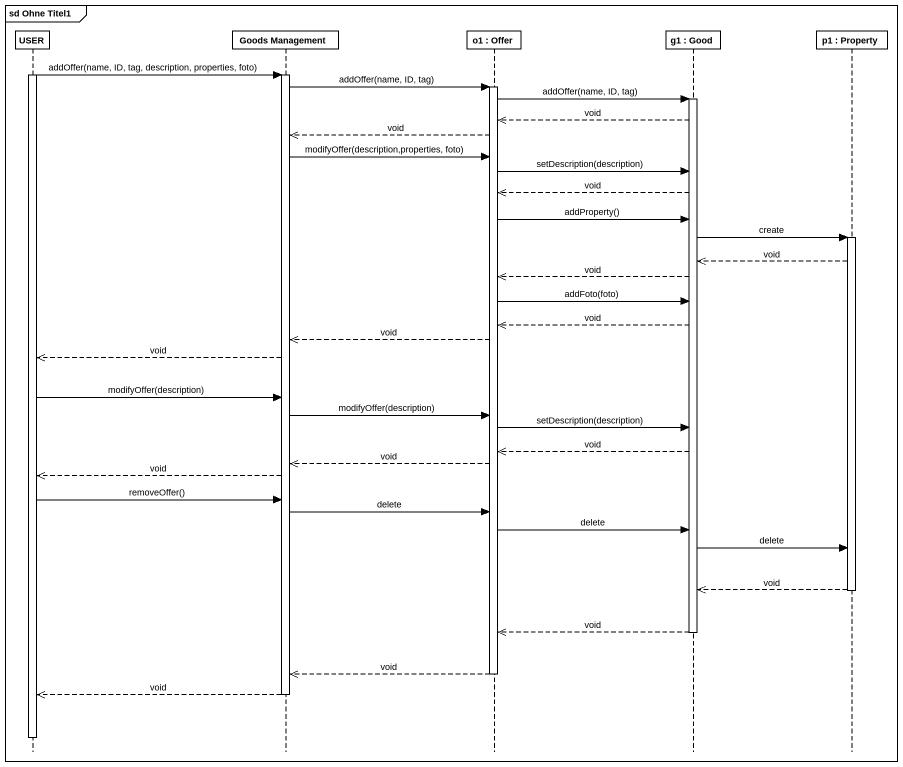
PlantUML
@startuml
mainframe sd Ohne Titel1
hide footbox
participant USER
participant "Goods Management" as Goods_Management
participant "o1 : Offer" as o1
participant "g1 : Good" as g1
participant "p1 : Property" as p1

activate USER
USER -> Goods_Management : addOffer(name, ID, tag, description, properties, foto)
activate Goods_Management
Goods_Management -> o1 : addOffer(name, ID, tag)
activate o1
o1 -> g1 : addOffer(name, ID, tag)
activate g1
g1 -->> o1 : void
o1 -->> Goods_Management : void
Goods_Management -> o1 : modifyOffer(description,properties, foto)
o1 -> g1 : setDescription(description)
g1 -->> o1 : void
o1 -> g1 : addProperty()
g1 -> p1 : create
activate p1
p1 -->> g1 : void
g1 -->> o1 : void
o1 -> g1 : addFoto(foto)
g1 -->> o1 : void
o1 -->> Goods_Management : void
Goods_Management -->> USER : void
USER -> Goods_Management : modifyOffer(description)
Goods_Management -> o1 : modifyOffer(description)
o1 -> g1 : setDescription(description)
g1 -->> o1 : void
o1 -->> Goods_Management : void
Goods_Management -->> USER : void
USER -> Goods_Management : removeOffer()
Goods_Management -> o1 : delete
o1 -> g1 : delete
g1 -> p1 : delete
p1 -->> g1 : void
deactivate p1
g1 -->> o1 : void
deactivate g1
o1 -->> Goods_Management : void
deactivate o1
Goods_Management -->> USER : void
deactivate Goods_Management
deactivate USER
@enduml
